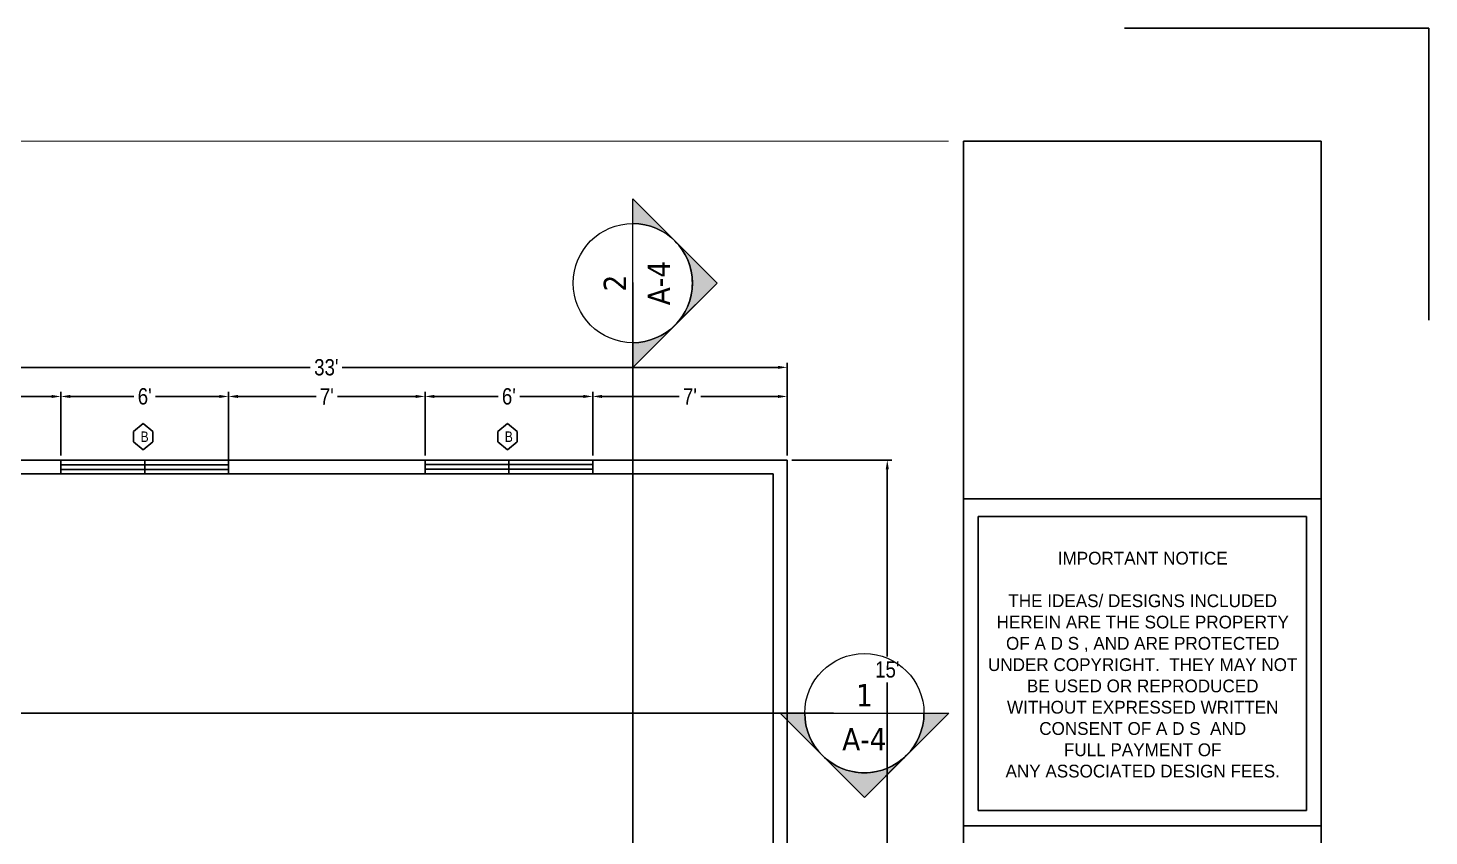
# Model space of a CAD drawing. Header units: inches. Extents: x -1842 to 12195, y -2228 to 2193.
# Drawn here: x 8658 to 9259, y 1196 to 1543 of the extents above; entities that cross this region are included whole.
import ezdxf
from ezdxf.enums import TextEntityAlignment as Align

# ---------------------------------------------------------------- set-up
doc = ezdxf.new("R2010")
doc.units = ezdxf.units.IN
doc.header["$LTSCALE"] = 6
doc.header["$MEASUREMENT"] = 0
doc.layers.add('S-Structural', color=1, linetype='Continuous', lineweight=20)
for name, color, linetype in [('Title Block', 7, 'Continuous'), ('TXT', 4, 'Continuous'), ('windows', 4, 'Continuous')]:
    doc.layers.add(name, color=color, linetype=linetype)
doc.styles.add('HS-DESIGN-PLAN', font='GOTHIC.TTF', dxfattribs={"height": 0.09375})
doc.styles.get("Standard").update_dxf_attribs({"font": 'ARIALN.TTF'})
doc.styles.add('Tahoma', font='tahoma.ttf')
doc.dimstyles.get("Standard").update_dxf_attribs({"dimtxt": 7, "dimasz": 4, "dimexe": 2, "dimexo": 2, "dimgap": 2, "dimtad": 0, "dimtih": 1, "dimtoh": 1, "dimdec": 0, "dimzin": 0, "dimdsep": 46, "dimlunit": 4, "dimtxsty": 'Standard', "dimcen": 0.09, "dimclrd": 3, "dimclre": 3, "dimclrt": 3, "dimadec": 0, "dimazin": 0, "dimtfac": 1, "dimtdec": 0, "dimtofl": 0, "dimtmove": 0, "dimatfit": 3, "dimfxl": 1, "dimtolj": 1, "dimtzin": 0, "dimarcsym": 0})

# ---------------------------------------------------------------- blocks, each defined once
blk = doc.blocks.new('*D444')
at = {"layer": 'Defpoints', "color": 0, "transparency": 16777216}
for p in [(8983.83, 1397.42), (8588.03, 1357.62), (8983.83, 1357.62)]:
    blk.add_point(p, dxfattribs=at)
at = {"layer": 'Title Block', "color": 3, "lineweight": -2, "transparency": 16777216}
for p, q in [((8588.03, 1359.62), (8588.03, 1399.42)), ((8592.03, 1397.42), (8779.06, 1397.42)), ((8979.83, 1397.42), (8792.8, 1397.42)), ((8983.83, 1359.62), (8983.83, 1399.42))]:
    blk.add_line(p, q, dxfattribs=at)
at = {"layer": 'Title Block', "color": 3, "transparency": 16777216}
for points in [[(8592.03, 1398.09), (8592.03, 1396.76), (8588.03, 1397.42)], [(8979.83, 1398.09), (8979.83, 1396.76), (8983.83, 1397.42)]]:
    blk.add_solid(points, dxfattribs=at)
at = {"layer": 'Title Block', "color": 3, "transparency": 16777216, "insert": (8785.93, 1397.42), "char_height": 7, "attachment_point": 5}
blk.add_mtext("\\A1;33'", dxfattribs=at)
blk = doc.blocks.new('*D445')
at = {"layer": 'Defpoints', "color": 0, "transparency": 16777216}
for p in [(8983.83, 1357.62), (8983.83, 1177.62), (9026.83, 1177.62)]:
    blk.add_point(p, dxfattribs=at)
at = {"layer": 'Title Block', "color": 3, "lineweight": -2, "transparency": 16777216}
for p, q in [((8985.83, 1357.62), (9028.83, 1357.62)), ((9026.83, 1353.62), (9026.83, 1273.2)), ((9026.83, 1181.62), (9026.83, 1262.05)), ((8985.83, 1177.62), (9028.83, 1177.62))]:
    blk.add_line(p, q, dxfattribs=at)
at = {"layer": 'Title Block', "color": 3, "transparency": 16777216}
for points in [[(9026.16, 1353.62), (9027.5, 1353.62), (9026.83, 1357.62)], [(9026.16, 1181.62), (9027.5, 1181.62), (9026.83, 1177.62)]]:
    blk.add_solid(points, dxfattribs=at)
at = {"layer": 'Title Block', "color": 3, "transparency": 16777216, "insert": (9026.83, 1267.62), "char_height": 7, "attachment_point": 5}
blk.add_mtext("\\A1;15'", dxfattribs=at)
blk = doc.blocks.new('*D437')
at = {"layer": 'Defpoints', "color": 0, "transparency": 16777216}
for p in [(8743.94, 1384.92), (8671.94, 1357.61), (8743.94, 1357.61)]:
    blk.add_point(p, dxfattribs=at)
at = {"layer": 'Title Block', "color": 3, "lineweight": -2, "transparency": 16777216}
for p, q in [((8671.94, 1359.61), (8671.94, 1386.92)), ((8675.94, 1384.92), (8703.28, 1384.92)), ((8739.94, 1384.92), (8712.6, 1384.92)), ((8743.94, 1359.61), (8743.94, 1386.92))]:
    blk.add_line(p, q, dxfattribs=at)
at = {"layer": 'Title Block', "color": 3, "transparency": 16777216}
for points in [[(8675.94, 1385.59), (8675.94, 1384.26), (8671.94, 1384.92)], [(8739.94, 1385.59), (8739.94, 1384.26), (8743.94, 1384.92)]]:
    blk.add_solid(points, dxfattribs=at)
at = {"layer": 'Title Block', "color": 3, "transparency": 16777216, "insert": (8707.94, 1384.92), "char_height": 7, "attachment_point": 5}
blk.add_mtext("\\A1;6'", dxfattribs=at)
blk = doc.blocks.new('*D438')
at = {"layer": 'Defpoints', "color": 0, "transparency": 16777216}
for p in [(8900.33, 1384.92), (8828.33, 1357.62), (8900.33, 1357.62)]:
    blk.add_point(p, dxfattribs=at)
at = {"layer": 'Title Block', "color": 3, "lineweight": -2, "transparency": 16777216}
for p, q in [((8828.33, 1359.62), (8828.33, 1386.92)), ((8832.33, 1384.92), (8859.67, 1384.92)), ((8896.33, 1384.92), (8868.99, 1384.92)), ((8900.33, 1359.62), (8900.33, 1386.92))]:
    blk.add_line(p, q, dxfattribs=at)
at = {"layer": 'Title Block', "color": 3, "transparency": 16777216}
for points in [[(8832.33, 1385.59), (8832.33, 1384.26), (8828.33, 1384.92)], [(8896.33, 1385.59), (8896.33, 1384.26), (8900.33, 1384.92)]]:
    blk.add_solid(points, dxfattribs=at)
at = {"layer": 'Title Block', "color": 3, "transparency": 16777216, "insert": (8864.33, 1384.92), "char_height": 7, "attachment_point": 5}
blk.add_mtext("\\A1;6'", dxfattribs=at)
blk = doc.blocks.new('*D439')
at = {"layer": 'Defpoints', "color": 0, "transparency": 16777216}
for p in [(8588.03, 1384.92), (8588.03, 1357.62), (8671.94, 1357.61)]:
    blk.add_point(p, dxfattribs=at)
at = {"layer": 'Title Block', "color": 3, "lineweight": -2, "transparency": 16777216}
for p, q in [((8588.03, 1359.62), (8588.03, 1386.92)), ((8592.03, 1384.92), (8625.37, 1384.92)), ((8667.94, 1384.92), (8634.6, 1384.92)), ((8671.94, 1359.61), (8671.94, 1386.92))]:
    blk.add_line(p, q, dxfattribs=at)
at = {"layer": 'Title Block', "color": 3, "transparency": 16777216}
for points in [[(8592.03, 1385.59), (8592.03, 1384.26), (8588.03, 1384.92)], [(8667.94, 1385.59), (8667.94, 1384.26), (8671.94, 1384.92)]]:
    blk.add_solid(points, dxfattribs=at)
at = {"layer": 'Title Block', "color": 3, "transparency": 16777216, "insert": (8629.99, 1384.92), "char_height": 7, "attachment_point": 5}
blk.add_mtext("\\A1;7'", dxfattribs=at)
blk = doc.blocks.new('*D440')
at = {"layer": 'Defpoints', "color": 0, "transparency": 16777216}
for p in [(8983.83, 1384.92), (8900.33, 1357.62), (8983.83, 1357.62)]:
    blk.add_point(p, dxfattribs=at)
at = {"layer": 'Title Block', "color": 3, "lineweight": -2, "transparency": 16777216}
for p, q in [((8900.33, 1359.62), (8900.33, 1386.92)), ((8904.33, 1384.92), (8937.46, 1384.92)), ((8979.83, 1384.92), (8946.7, 1384.92)), ((8983.83, 1359.62), (8983.83, 1386.92))]:
    blk.add_line(p, q, dxfattribs=at)
at = {"layer": 'Title Block', "color": 3, "transparency": 16777216}
for points in [[(8904.33, 1385.59), (8904.33, 1384.26), (8900.33, 1384.92)], [(8979.83, 1385.59), (8979.83, 1384.26), (8983.83, 1384.92)]]:
    blk.add_solid(points, dxfattribs=at)
at = {"layer": 'Title Block', "color": 3, "transparency": 16777216, "insert": (8942.08, 1384.92), "char_height": 7, "attachment_point": 5}
blk.add_mtext("\\A1;7'", dxfattribs=at)
blk = doc.blocks.new('*D441')
at = {"layer": 'Defpoints', "color": 0, "transparency": 16777216}
for p in [(8828.33, 1384.92), (8743.94, 1355.61), (8828.33, 1357.62)]:
    blk.add_point(p, dxfattribs=at)
at = {"layer": 'Title Block', "color": 3, "lineweight": -2, "transparency": 16777216}
for p, q in [((8743.94, 1357.61), (8743.94, 1386.92)), ((8747.94, 1384.92), (8781.52, 1384.92)), ((8824.33, 1384.92), (8790.75, 1384.92)), ((8828.33, 1359.62), (8828.33, 1386.92))]:
    blk.add_line(p, q, dxfattribs=at)
at = {"layer": 'Title Block', "color": 3, "transparency": 16777216}
for points in [[(8747.94, 1385.59), (8747.94, 1384.26), (8743.94, 1384.92)], [(8824.33, 1385.59), (8824.33, 1384.26), (8828.33, 1384.92)]]:
    blk.add_solid(points, dxfattribs=at)
at = {"layer": 'Title Block', "color": 3, "transparency": 16777216, "insert": (8786.14, 1384.92), "char_height": 7, "attachment_point": 5}
blk.add_mtext("\\A1;7'", dxfattribs=at)
blk = doc.blocks.new('*U455')
h = blk.add_hatch(color=256)
edge = h.paths.add_edge_path()
edge.add_line((0.25, 0), (0.3536, 0))
edge.add_line((0.3536, 0), (0, -0.3536))
edge.add_line((0, -0.3536), (-0.3536, 0))
edge.add_line((-0.3536, 0), (-0.25, 0))
edge.add_arc((0, 0), 0.25, 180, 360)
blk.add_line((-0.25, 0), (0.25, 0))
for points in [[(0.25, 0), (0.3536, 0), (0, -0.3536), (-0.3536, 0), (-0.25, 0, 1)], [(-0.1768, -0.1768, 0.414214), (0.1768, -0.1768), (0, -0.3536), (-0.1768, -0.1768)]]:
    blk.add_lwpolyline(points, format="xyb", close=True)
blk.add_circle((0, 0), 0.25)
at = {"style": 'Tahoma', "flags": 8}
blk.add_attdef('VIEWNUMBER', text='', height=0.0938, dxfattribs=at).set_placement((0, 0), align=Align.BOTTOM_CENTER)
blk.add_attdef('SHEETNUMBER', text='', height=0.0938, dxfattribs=at).set_placement((0, -0.0625), align=Align.TOP_CENTER)

msp = doc.modelspace()

# ---------------------------------------------------------------- linework, layer by layer
at = {"color": 1}
for p, q in [((8917.6087459, 1433.8457482), (8917.6087459, 693.3576756)), ((8378.7298224, 1248.8695701), (9003.7336367, 1248.8695701))]:
    msp.add_line(p, q, dxfattribs=at)
msp.add_lwpolyline([(7558.1318748, 1494.6223555, 0.5, 0.5, 0), (9053.1911095, 1494.6223555, 0, 0, 0), (9053.1911095, 368.173134, 0.5, 0.5, 0), (7558.1318748, 368.173134, 0.5, 0.5, 0)], format="xyseb")
at = {"layer": 'Title Block'}
for p, q in [((9128.6472678, 1543.1993155), (9259.4508528, 1543.1993155)), ((9128.6472678, 1543.1993155), (9259.4508528, 1543.1993155)), ((9128.6472678, 1543.1993155), (9259.4508528, 1543.1993155)), ((9128.6472678, 1543.1993155), (9259.4508528, 1543.1993155)), ((9128.6472678, 1543.1993155), (9259.4508528, 1543.1993155)), ((9128.6472678, 1543.1993155), (9259.4508528, 1543.1993155)), ((9128.6472678, 1543.1993155), (9259.4508528, 1543.1993155)), ((9128.6472678, 1543.1993155), (9259.4508528, 1543.1993155)), ((9259.4508528, 1543.1993155), (9259.4508528, 1417.7088355)), ((9259.4508528, 1543.1993155), (9259.4508528, 1417.7088355)), ((9259.4508528, 1543.1993155), (9259.4508528, 1417.7088355)), ((9259.4508528, 1543.1993155), (9259.4508528, 1417.7088355)), ((9259.4508528, 1543.1993155), (9259.4508528, 1417.7088355)), ((9259.4508528, 1543.1993155), (9259.4508528, 1417.7088355)), ((9259.4508528, 1543.1993155), (9259.4508528, 1417.7088355)), ((9259.4508528, 1543.1993155), (9259.4508528, 1417.7088355)), ((9259.4508528, 1543.1993155), (9259.4508528, 1417.7088355)), ((9259.4508528, 1543.1993155), (9259.4508528, 1417.7088355)), ((9259.4508528, 1543.1993155), (9259.4508528, 1417.7088355)), ((9259.4508528, 1543.1993155), (9259.4508528, 1417.7088355)), ((9259.4508528, 1543.1993155), (9259.4508528, 1417.7088355)), ((9259.4508528, 1543.1993155), (9259.4508528, 1417.7088355)), ((9259.4508528, 1543.1993155), (9259.4508528, 1417.7088355)), ((9259.4508528, 1543.1993155), (9259.4508528, 1417.7088355)), ((9259.4508528, 1543.1993155), (9259.4508528, 1417.7088355)), ((9259.4508528, 1543.1993155), (9259.4508528, 1417.7088355)), ((9259.4508528, 1543.1993155), (9259.4508528, 1417.7088355)), ((9259.4508528, 1543.1993155), (9259.4508528, 1417.7088355)), ((9259.4508528, 1543.1993155), (9259.4508528, 1417.7088355)), ((9259.4508528, 1543.1993155), (9259.4508528, 1417.7088355)), ((9259.4508528, 1543.1993155), (9259.4508528, 1417.7088355)), ((9259.4508528, 1543.1993155), (9259.4508528, 1417.7088355)), ((9259.4508528, 1543.1993155), (9259.4508528, 1417.7088355)), ((9259.4508528, 1543.1993155), (9259.4508528, 1417.7088355)), ((9259.4508528, 1543.1993155), (9259.4508528, 1417.7088355)), ((9259.4508528, 1543.1993155), (9259.4508528, 1417.7088355)), ((9259.4508528, 1543.1993155), (9259.4508528, 1417.7088355)), ((9259.4508528, 1543.1993155), (9259.4508528, 1417.7088355)), ((9059.5162345, 368.173124), (9059.5162345, 1494.6223455)), ((9213.1312345, 1494.6223455), (9059.5162345, 1494.6223455)), ((9213.1312345, 368.173124), (9213.1312345, 1494.6223455)), ((8588.0307156, 1357.623473), (8983.8307156, 1357.623473)), ((8671.9403505, 1357.6094209), (8671.9403505, 1351.6094209)), ((8707.9403505, 1357.6094209), (8707.9403505, 1351.6094209)), ((8707.9403505, 1357.6094209), (8707.9403505, 1351.6094209)), ((8743.9403505, 1357.6094209), (8743.9403505, 1351.6094209)), ((8828.3307156, 1357.623473), (8828.3307156, 1351.623473)), ((8864.3307156, 1357.623473), (8864.3307156, 1351.623473)), ((8864.3307156, 1357.623473), (8864.3307156, 1351.623473)), ((8900.3307156, 1357.623473), (8900.3307156, 1351.623473)), ((8983.8307156, 1177.623473), (8983.8307156, 1357.623473)), ((8594.0307156, 1351.623473), (8977.8307156, 1351.623473)), ((8977.8307156, 1177.623473), (8977.8307156, 1351.623473)), ((9059.5162345, 1340.9398455), (9213.1312345, 1340.9398455)), ((9059.5162345, 1340.9398455), (9213.1312345, 1340.9398455)), ((9059.5162345, 1340.9398455), (9213.1312345, 1340.9398455)), ((9059.5162345, 1340.9398455), (9213.1312345, 1340.9398455)), ((9213.1312345, 1340.9398455), (9059.5162345, 1340.9398455)), ((9065.7862345, 1207.0310955), (9065.7862345, 1333.3523455)), ((9206.8612345, 1333.3523455), (9065.7862345, 1333.3523455)), ((9065.7862345, 1207.0310955), (9065.7862345, 1333.3523455)), ((9206.8612345, 1207.0310955), (9206.8612345, 1333.3523455)), ((9206.8612345, 1207.0310955), (9065.7862345, 1207.0310955)), ((9059.5162345, 1200.4398455), (9213.1312345, 1200.4398455)), ((9059.5162345, 1200.4398455), (9213.1312345, 1200.4398455)), ((9059.5162345, 1200.4398455), (9213.1312345, 1200.4398455)), ((9213.1312345, 1200.4398455), (9059.5162345, 1200.4398455))]:
    msp.add_line(p, q, dxfattribs=at)
at = {"layer": 'Title Block', "const_width": 0.5}
for points in [[(9059.5162345, 1494.6223455), (9213.1312345, 1494.6223455)], [(9059.5162345, 368.173124), (9059.5162345, 1494.6223455)], [(9213.1312345, 368.173124), (9213.1312345, 1494.6223455)], [(9059.5162345, 1340.9398455), (9213.1312345, 1340.9398455)], [(9059.5162345, 1340.9398455), (9213.1312345, 1340.9398455)], [(9059.5162345, 1200.4398455), (9213.1312345, 1200.4398455)], [(9059.5162345, 1200.4398455), (9213.1312345, 1200.4398455)]]:
    msp.add_lwpolyline(points, dxfattribs=at)
at = {"layer": 'TXT'}
for p, q in [((8707.9403505, 1355.6094209), (8671.9403505, 1355.6094209)), ((8707.9403505, 1355.6094209), (8743.9403505, 1355.6094209)), ((8828.3307156, 1355.623473), (8864.3307156, 1355.623473)), ((8864.3307156, 1355.623473), (8900.3307156, 1355.623473)), ((8707.9403505, 1353.6094209), (8671.9403505, 1353.6094209)), ((8707.9403505, 1353.6094209), (8743.9403505, 1353.6094209)), ((8828.3307156, 1353.623473), (8864.3307156, 1353.623473)), ((8864.3307156, 1353.623473), (8900.3307156, 1353.623473))]:
    msp.add_line(p, q, dxfattribs=at)
at = {"layer": 'windows'}
for p, q in [((8707.3153505, 1373.248473), (8703.1903505, 1369.873473)), ((8711.4403505, 1369.873473), (8707.3153505, 1373.248473)), ((8863.7057156, 1373.2625251), (8859.5807156, 1369.8875251)), ((8867.8307156, 1369.8875251), (8863.7057156, 1373.2625251)), ((8703.1903505, 1369.873473), (8703.1903505, 1365.373473)), ((8711.4403505, 1369.873473), (8711.4403505, 1365.373473)), ((8859.5807156, 1369.8875251), (8859.5807156, 1365.3875251)), ((8867.8307156, 1369.8875251), (8867.8307156, 1365.3875251)), ((8707.3153505, 1361.998473), (8703.1903505, 1365.373473)), ((8711.4403505, 1365.373473), (8707.3153505, 1361.998473)), ((8863.7057156, 1362.0125251), (8859.5807156, 1365.3875251)), ((8867.8307156, 1365.3875251), (8863.7057156, 1362.0125251))]:
    msp.add_line(p, q, dxfattribs=at)

# ---------------------------------------------------------------- block references
at = {"layer": 'S-Structural'}
ref = msp.add_blockref('*U455', (8917.5367886, 1433.6273411), dxfattribs=dict(at, xscale=102.4, yscale=102.4, zscale=102.4, rotation=90))
ref.add_attrib('VIEWNUMBER', '2', dxfattribs={"layer": '0', "height": 9.6, "rotation": 90, "style": 'Tahoma'}).set_placement((8917.5367886, 1433.6273411), align=Align.BOTTOM_CENTER)
ref.add_attrib('SHEETNUMBER', 'A-4', dxfattribs={"layer": '0', "height": 9.6, "rotation": 90, "style": 'Tahoma'}).set_placement((8923.9367886, 1433.6273411), align=Align.TOP_CENTER)
ref = msp.add_blockref('*U455', (9016.9872424, 1248.8695701), dxfattribs=dict(at, xscale=102.4, yscale=102.4, zscale=102.4))
ref.add_attrib('VIEWNUMBER', '1', dxfattribs={"layer": '0', "height": 9.6, "style": 'Tahoma'}).set_placement((9016.9872424, 1248.8695701), align=Align.BOTTOM_CENTER)
ref.add_attrib('SHEETNUMBER', 'A-4', dxfattribs={"layer": '0', "height": 9.6, "style": 'Tahoma'}).set_placement((9016.9872424, 1242.4695701), align=Align.TOP_CENTER)

# ---------------------------------------------------------------- texts
at = {"layer": 'Title Block', "insert": (9136.5143107, 1269.6830756), "char_height": 5.48625, "width": 1080.556998024, "attachment_point": 5, "style": 'HS-DESIGN-PLAN'}
msp.add_mtext('IMPORTANT NOTICE \\P\\P\\pxt2;THE IDEAS/ DESIGNS INCLUDED \\PHEREIN ARE THE SOLE PROPERTY \\POF A D S , AND ARE PROTECTED \\PUNDER COPYRIGHT.  THEY MAY NOT \\PBE USED OR REPRODUCED \\PWITHOUT EXPRESSED WRITTEN \\PCONSENT OF A D S  AND \\PFULL PAYMENT OF \\PANY ASSOCIATED DESIGN FEES.', dxfattribs=at)
at = {"layer": 'windows', "char_height": 4.5, "attachment_point": 1}
for insert in [(8706.1903505, 1369.873473), (8862.5807156, 1369.8875251)]:
    msp.add_mtext_dynamic_manual_height_columns('B', width=6.385789309, gutter_width=30, heights=[0], dxfattribs=dict(at, insert=insert))

# ---------------------------------------------------------------- dimensions: what is measured, and where the dimension line sits
at = {"layer": 'Title Block'}
for base, p1, p2, picture, middle in [((8983.8307156, 1397.423473), (8588.0307156, 1357.623473), (8983.8307156, 1357.623473), '*D444', (8785.9307156, 1397.423473)), ((8588.0307156, 1384.923473), (8671.9403505, 1357.6094209), (8588.0307156, 1357.623473), '*D439', (8629.985533, 1384.923473)), ((8743.9403505, 1384.923473), (8671.9403505, 1357.6094209), (8743.9403505, 1357.6094209), '*D437', (8707.9403505, 1384.923473)), ((8828.3307156, 1384.923473), (8743.9403505, 1355.6094209), (8828.3307156, 1357.623473), '*D441', (8786.135533, 1384.923473)), ((8900.3307156, 1384.923473), (8828.3307156, 1357.623473), (8900.3307156, 1357.623473), '*D438', (8864.3307156, 1384.923473)), ((8983.830715609, 1384.9234730054), (8900.330715609, 1357.6234730054), (8983.830715609, 1357.6234730054), '*D440', (8942.080715609, 1384.9234730054))]:
    dim = msp.add_linear_dim(base=base, p1=p1, p2=p2, dimstyle='Standard', dxfattribs=at)
    dim.commit()
    dim.dimension.update_dxf_attribs({"geometry": picture, "text_midpoint": middle})
dim = msp.add_linear_dim(base=(9026.8307156, 1177.623473), p1=(8983.8307156, 1357.623473), p2=(8983.8307156, 1177.623473), angle=90, dimstyle='Standard', dxfattribs=at)
dim.commit()
dim.dimension.update_dxf_attribs({"geometry": '*D445', "text_midpoint": (9026.8307156, 1267.623473)})

doc.saveas('drawing.dxf')
